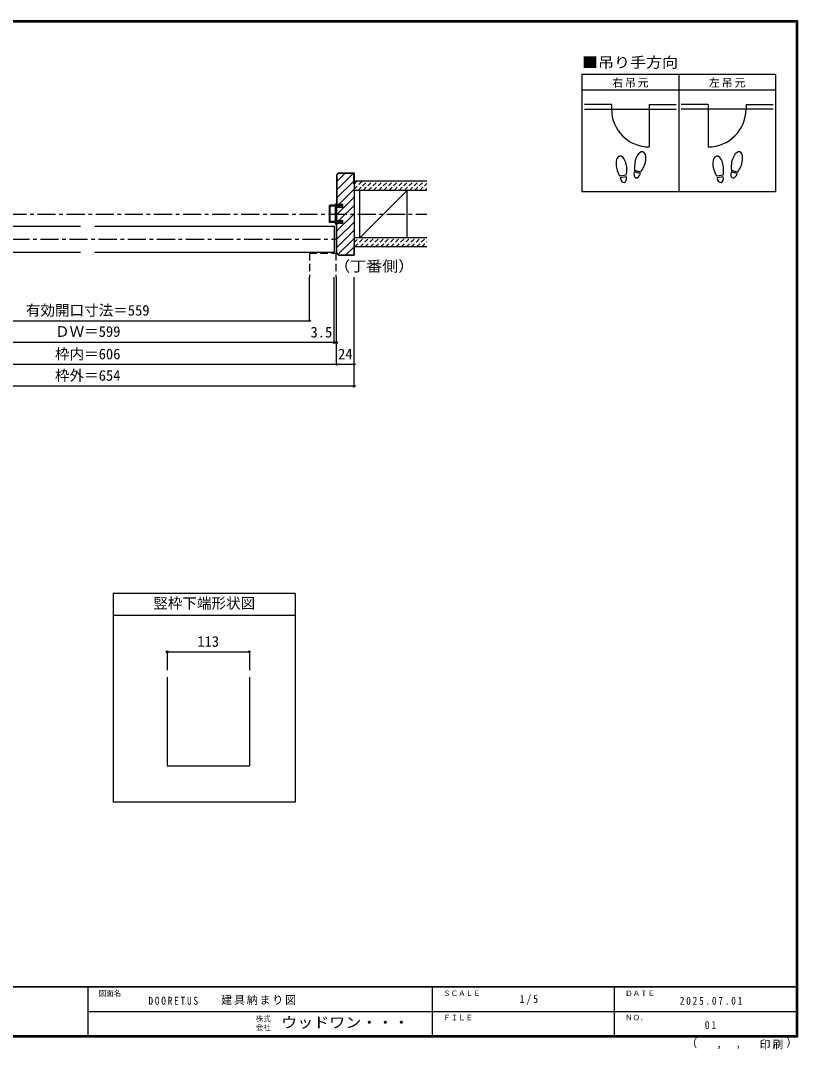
# Model space of a CAD drawing. Units: millimetres at full size, sheet at 1:5; details may follow other scales. Extents: x -973 to 977, y -718 to 696.
# Drawn here: x -91 to 977, y -718 to 696 of the extents above; entities that cross this region are included whole.
import ezdxf
from ezdxf.enums import TextEntityAlignment as Align

# ---------------------------------------------------------------- set-up
doc = ezdxf.new("R2010")
doc.units = ezdxf.units.MM
doc.header["$LTSCALE"] = 5
doc.header["$PDMODE"] = 32
doc.header["$PDSIZE"] = 2.5
for name, pattern in [('CHAIN1', [8, 5, -1, 1, -1]), ('DASHED1', [1.8, 1.2, -0.6]), ('DASHED2', [3, 2, -1])]:
    doc.linetypes.add(name, pattern=pattern)
for name, color, linetype in [('0-0_補助線', 7, 'Continuous'), ('0-1_通り芯', 4, 'CHAIN1'), ('0-3_仕上げ', 2, 'Continuous'), ('0-4_枠', 3, 'Continuous'), ('0-6_扉', 6, 'Continuous'), ('0-8_戸当り', 3, 'Continuous'), ('0-A_文字', 7, 'Continuous'), ('0-B_寸法', 4, 'Continuous'), ('0-C_ハッチ', 4, 'DASHED1'), ('F-0_補助線', 7, 'Continuous'), ('F-1_枠', 6, 'Continuous'), ('F-A_文字', 7, 'Continuous')]:
    doc.layers.add(name, color=color, linetype=linetype)
doc.styles.add('ＭＳ ゴシック', font='')
doc.styles.get('ＭＳ ゴシック').set_extended_font_data('MS Gothic')

# ---------------------------------------------------------------- blocks, each defined once
blk = doc.blocks.new('01')
at = {"layer": '0-0_補助線'}
for p, q in [((-14.5, 0.346), (-14.5, -0.449)), ((-14.3, 0.346), (-14.3, -0.449)), ((-12.045, -0.049), (-14.178, 0.444)), ((-12, 0.146), (-14.133, 0.639)), ((-11.475, 5.146), (-12.298, 4.504)), ((-12.175, 4.146), (-11.475, 4.146)), ((-12.045, -0.049), (-11.993, 0.145)), ((-11.475, 0.146), (-12, 0.146)), ((-11.475, 7.146), (-11.475, 5.146)), ((-11.475, 4.146), (-11.475, 0.146)), ((-10.68, 7.55), (-9.257, 6.508)), ((-9.375, 6.146), (-10.075, 6.146)), ((-10.075, 3.146), (-10.075, 6.146)), ((-10.075, 3.146), (-9.252, 2.504)), ((-9.375, 2.146), (-10.075, 2.146)), ((-10.075, 0.146), (-10.075, 2.146)), ((-10.075, 0.146), (10.075, 0.146)), ((10.075, 3.146), (9.252, 2.504)), ((10.68, 7.55), (9.257, 6.508)), ((9.375, 6.146), (10.075, 6.146)), ((9.375, 2.146), (10.075, 2.146)), ((10.075, 3.146), (10.075, 6.146)), ((10.075, 0.146), (10.075, 2.146)), ((11.475, 7.146), (11.475, 5.146)), ((11.475, 5.146), (12.298, 4.504)), ((12.175, 4.146), (11.475, 4.146)), ((11.475, 4.146), (11.475, 0.146)), ((11.475, 0.146), (12, 0.146)), ((12.045, -0.049), (11.993, 0.145)), ((12, 0.146), (14.133, 0.639)), ((12.045, -0.049), (14.178, 0.444)), ((14.3, 0.346), (14.3, -0.449)), ((14.5, 0.346), (14.5, -0.449)), ((-14.265, -0.741), (-12.235, -1.196)), ((-14.222, -0.546), (-12.191, -1.001)), ((-12, -1.488), (-12, -8.854)), ((-11.8, -1.488), (-11.8, -8.854)), ((-11, -9.654), (11, -9.654)), ((11, -9.854), (-11, -9.854)), ((-10.6, -1.554), (-10.6, -8.154)), ((-10.3, -1.254), (10.3, -1.254)), ((-10.3, -8.454), (10.3, -8.454)), ((10.6, -1.554), (10.6, -8.154)), ((11.8, -1.488), (11.8, -8.854)), ((12, -1.488), (12, -8.854)), ((14.222, -0.546), (12.191, -1.001)), ((14.265, -0.741), (12.235, -1.196))]:
    blk.add_line(p, q, dxfattribs=at)
for centre, radius, start, end in [((-14.2, 0.346), 0.3, 77.00048, 180), ((-14.2, 0.346), 0.1, 77.00048, 180), ((-12.175, 4.346), 0.2, 127.96957, 270), ((-10.975, 7.146), 0.5, 53.78053, 180), ((-9.375, 6.346), 0.2, 270, 53.78053), ((-9.375, 2.346), 0.2, 270, 52.03043), ((9.375, 6.346), 0.2, 126.21947, 270), ((9.375, 2.346), 0.2, 127.96957, 270), ((10.975, 7.146), 0.5, 0, 126.21947), ((12.175, 4.346), 0.2, 270, 52.03043), ((14.2, 0.346), 0.3, 0, 102.99952), ((14.2, 0.346), 0.1, 0, 102.99952), ((-14.2, -0.449), 0.3, 180, 257.3929), ((-14.2, -0.449), 0.1, 180, 257.3929), ((-12.3, -1.488), 0.3, 0, 76.0718), ((-12.3, -1.488), 0.5, 0, 76.0718), ((-11, -8.854), 1, 180, 270), ((-11, -8.854), 0.8, 180, 270), ((-10.3, -1.554), 0.3, 90, 180), ((-10.3, -8.154), 0.3, 180, 270), ((10.3, -1.554), 0.3, 0, 90), ((10.3, -8.154), 0.3, 270, 0), ((11, -8.854), 1, 270, 0), ((11, -8.854), 0.8, 270, 0), ((12.3, -1.488), 0.5, 103.9282, 180), ((12.3, -1.488), 0.3, 103.9282, 180), ((14.2, -0.449), 0.1, 282.6071, 0), ((14.2, -0.449), 0.3, 282.6071, 0)]:
    blk.add_arc(centre, radius, start, end, dxfattribs=at)

msp = doc.modelspace()

# ---------------------------------------------------------------- linework, layer by layer
at = {"layer": '0-1_通り芯'}
for p, q in [((-467.5, 430), (467.5, 430)), ((-343.5, 395.5), (343.5, 395.5))]:
    msp.add_line(p, q, dxfattribs=at)
at = {"layer": '0-3_仕上げ'}
for p, q in [((467.5, 475), (367.5, 475)), ((467.5, 462.5), (367.5, 462.5)), ((467.5, 397.5), (367.5, 397.5)), ((467.5, 385), (367.5, 385))]:
    msp.add_line(p, q, dxfattribs=at)
at = {"layer": '0-3_仕上げ', "color": 3}
for p, q in [((375.5, 397.5), (375.5, 462.5)), ((440.5, 397.5), (440.5, 462.5))]:
    msp.add_line(p, q, dxfattribs=at)
at = {"layer": '0-3_仕上げ', "color": 7}
msp.add_line((440.5, 462.5), (375.5, 397.5), dxfattribs=at)
at = {"layer": '0-4_枠'}
for p, q in [((346.328, 486.5), (343.5, 483.672)), ((343.5, 483.672), (343.5, 443.25)), ((346.536, 486), (344, 483.464)), ((344, 483.464), (344, 443.25)), ((346.328, 486.5), (367.5, 486.5)), ((346.536, 486), (367, 486)), ((367, 471.5), (367, 486)), ((367.5, 486.5), (367.5, 373.5)), ((367, 471.5), (367.5, 471.5)), ((343.5, 420.95), (343.5, 439.55)), ((343.5, 439.55), (352, 439.55)), ((344, 420.95), (344, 439.55)), ((343.5, 420.95), (352, 420.95)), ((343.5, 417.25), (352, 417.25)), ((343.5, 376.328), (343.5, 417.25)), ((344, 376.536), (344, 417.25)), ((352, 417.25), (352, 420.95)), ((367, 388.5), (367, 374)), ((367, 388.5), (367.5, 388.5)), ((346.328, 373.5), (343.5, 376.328)), ((346.536, 374), (344, 376.536)), ((346.328, 373.5), (367.5, 373.5)), ((346.536, 374), (367, 374)), ((36.653, -91.5), (36.653, -378.007)), ((286.653, -91.5), (36.653, -91.5)), ((286.653, -91.5), (286.653, -378.007)), ((286.653, -121.5), (36.653, -121.5)), ((110.653, -206.5), (110.653, -328.007)), ((223.653, -206.5), (223.653, -328.007)), ((110.653, -328.007), (223.653, -328.007)), ((286.653, -378.007), (36.653, -378.007))]:
    msp.add_line(p, q, dxfattribs=at)
at = {"layer": '0-4_枠', "color": 4}
msp.add_line((110.653, -171.5), (110.653, -196.5), dxfattribs=at)
at = {"layer": '0-4_枠'}
msp.add_lwpolyline([(352, 439.55), (352, 443.25), (343.5, 443.25)], dxfattribs=at)
at = {"layer": '0-4_枠', "color": 4}
msp.add_lwpolyline([(110.653, -171.5), (223.653, -171.5), (223.653, -196.5)], dxfattribs=at)
at = {"layer": '0-4_枠', "color": 7}
for p in [(110.653, -171.5), (223.653, -171.5)]:
    msp.add_point(p, dxfattribs=at)
at = {"layer": '0-6_扉'}
for p, q in [((-340, 413.5), (-8.5, 413.5)), ((11.5, 377.5), (340, 377.5))]:
    msp.add_line(p, q, dxfattribs=at)
for points in [[(-340, 413.5), (-340, 377.5), (-8.5, 377.5)], [(11.5, 413.5), (340, 413.5), (340, 377.5)]]:
    msp.add_lwpolyline(points, dxfattribs=at)
at = {"layer": '0-8_戸当り', "color": 2}
for p, q in [((721.239, 580.308), (684.139, 580.308)), ((721.239, 580.308), (721.239, 574.008)), ((773.039, 580.308), (810.139, 580.308)), ((773.039, 580.308), (773.039, 522.208)), ((854.239, 580.308), (817.139, 580.308)), ((854.239, 580.308), (854.239, 522.208)), ((906.039, 580.308), (943.139, 580.308)), ((906.039, 580.308), (906.039, 574.008)), ((684.139, 574.008), (810.139, 574.008)), ((943.139, 574.008), (817.139, 574.008))]:
    msp.add_line(p, q, dxfattribs=at)
at = {"layer": '0-8_戸当り'}
for p, q in [((741.457, 483.378), (732.811, 481.853)), ((741.822, 481.31), (733.175, 479.785)), ((760.924, 485.706), (752.444, 487.978)), ((761.468, 487.735), (752.987, 490.007)), ((874.457, 483.378), (865.811, 481.853)), ((874.822, 481.31), (866.175, 479.785)), ((893.924, 485.706), (885.444, 487.978)), ((894.468, 487.735), (885.987, 490.007))]:
    msp.add_line(p, q, dxfattribs=at)
at = {"layer": '0-8_戸当り', "color": 2}
for centre, start, end in [((773.039, 574.008), 180, 270), ((854.239, 574.008), 270, 0)]:
    msp.add_arc(centre, 51.8, start, end, dxfattribs=at)
at = {"layer": '0-8_戸当り'}
for centre, major_axis, ratio, start_param, end_param in [((734.795, 495.877), (-2.445, 13.867), 0.5, 4.34059143, 8.22577918), ((760.713, 501.878), (3.644, 13.601), 0.5, 4.34059143, 8.22577918), ((867.795, 495.877), (-2.445, 13.867), 0.5, 4.34059143, 8.22577918), ((893.713, 501.878), (3.644, 13.601), 0.5, 4.34059143, 8.22577918), ((760.609, 501.489), (4.416, 16.48), 0.4, 1.85063327, 2.44287679), ((760.609, 501.489), (4.416, 16.48), 0.4, 3.84030852, 4.43255203), ((893.609, 501.489), (4.416, 16.48), 0.4, 1.85063327, 2.44287679), ((893.609, 501.489), (4.416, 16.48), 0.4, 3.84030852, 4.43255203), ((734.865, 495.481), (-2.963, 16.802), 0.4, 1.85063327, 2.44287679), ((737.498, 480.548), (-1.27, 7.205), 0.6, 1.57079633, 4.71238898), ((734.865, 495.481), (-2.963, 16.802), 0.4, 3.84030852, 4.43255203), ((756.684, 486.842), (1.894, 7.067), 0.6, 1.57079633, 4.71238898), ((867.865, 495.481), (-2.963, 16.802), 0.4, 1.85063327, 2.44287679), ((870.498, 480.548), (-1.27, 7.205), 0.6, 1.57079633, 4.71238898), ((867.865, 495.481), (-2.963, 16.802), 0.4, 3.84030852, 4.43255203), ((889.684, 486.842), (1.894, 7.067), 0.6, 1.57079633, 4.71238898)]:
    msp.add_ellipse(centre, major_axis=major_axis, ratio=ratio, start_param=start_param, end_param=end_param, dxfattribs=at)
at = {"layer": '0-A_文字', "color": 3}
for p, q in [((680.639, 621.667), (680.639, 460.667)), ((946.639, 621.667), (680.639, 621.667)), ((813.639, 621.667), (813.639, 460.667)), ((680.639, 600.667), (946.639, 600.667))]:
    msp.add_line(p, q, dxfattribs=at)
msp.add_lwpolyline([(946.639, 621.667), (946.639, 460.667), (680.639, 460.667)], dxfattribs=at)
at = {"layer": '0-B_寸法', "color": 6, "linetype": 'DASHED2'}
for p, q in [((306.4, 376.4), (342.4, 376.4)), ((306.4, 376.4), (306.4, 343.5)), ((342.4, 376.4), (342.4, 343.5))]:
    msp.add_line(p, q, dxfattribs=at)
at = {"layer": '0-B_寸法'}
for p, q in [((340, 253.5), (340, 343.157)), ((343.5, 223.5), (343.5, 343.157)), ((367.5, 193.5), (367.5, 343.157)), ((343.5, 253.5), (-343.5, 253.5)), ((367.5, 223.5), (-367.5, 223.5)), ((367.5, 193.5), (-367.5, 193.5))]:
    msp.add_line(p, q, dxfattribs=at)
msp.add_lwpolyline([(-333.5, 283.5), (306.4, 283.5), (306.4, 343.5)], dxfattribs=at)
at = {"layer": '0-B_寸法', "color": 7}
for p in [(306.4, 283.5), (340, 253.5), (343.5, 253.5), (343.5, 223.5), (367.5, 223.5), (367.5, 193.5)]:
    msp.add_point(p, dxfattribs=at)
at = {"layer": '0-C_ハッチ', "linetype": 'Continuous'}
for p, q in [((344, 463.412), (366.588, 486)), ((355.275, 486), (344, 474.725)), ((367, 475.098), (344, 452.098)), ((367.5, 452.97), (344, 429.47)), ((367.5, 464.284), (346.466, 443.25)), ((367.5, 441.657), (346.793, 420.95)), ((367.5, 430.343), (344, 406.843)), ((367.5, 419.029), (344, 395.529)), ((367.5, 407.716), (344, 384.216)), ((367.5, 396.402), (345.817, 374.719)), ((367, 384.588), (356.412, 374))]:
    msp.add_line(p, q, dxfattribs=at)
at = {"layer": '0-C_ハッチ'}
for p, q in [((367.5, 471.172), (371.328, 475)), ((367.5, 464.101), (378.399, 475)), ((372.97, 462.5), (385.47, 475)), ((380.041, 462.5), (392.541, 475)), ((387.112, 462.5), (399.612, 475)), ((394.183, 462.5), (406.683, 475)), ((401.255, 462.5), (413.755, 475)), ((408.326, 462.5), (420.826, 475)), ((415.397, 462.5), (427.897, 475)), ((422.468, 462.5), (434.968, 475)), ((429.539, 462.5), (442.039, 475)), ((436.61, 462.5), (449.11, 475)), ((443.681, 462.5), (456.181, 475)), ((450.752, 462.5), (463.252, 475)), ((457.823, 462.5), (467.5, 472.177)), ((464.894, 462.5), (467.5, 465.106)), ((367.5, 390.964), (374.036, 397.5)), ((368.607, 385), (381.107, 397.5)), ((375.678, 385), (388.178, 397.5)), ((382.749, 385), (395.249, 397.5)), ((389.821, 385), (402.321, 397.5)), ((396.892, 385), (409.392, 397.5)), ((403.963, 385), (416.463, 397.5)), ((411.034, 385), (423.534, 397.5)), ((418.105, 385), (430.605, 397.5)), ((425.176, 385), (437.676, 397.5)), ((432.247, 385), (444.747, 397.5)), ((439.318, 385), (451.818, 397.5)), ((446.389, 385), (458.889, 397.5)), ((453.46, 385), (465.96, 397.5)), ((460.531, 385), (467.5, 391.969))]:
    msp.add_line(p, q, dxfattribs=at)
at = {"layer": 'F-1_枠'}
for p, q in [((-973.347, 695.833), (976.653, 695.833)), ((-973.347, 695), (976.653, 695)), ((-973.347, 694.167), (976.653, 694.167)), ((974.986, 695.833), (974.986, -700.833)), ((975.82, 695.833), (975.82, -700.833)), ((976.653, 695.833), (976.653, -700.833)), ((976.653, -631.667), (-973.347, -631.667)), ((976.653, -632.5), (-973.347, -632.5)), ((1.653, -632.5), (1.653, -699.167)), ((474.986, -632.5), (474.986, -699.167)), ((724.986, -632.5), (724.986, -699.167)), ((1.653, -665.833), (974.986, -665.834)), ((976.653, -699.167), (-973.347, -699.167)), ((976.653, -700), (-973.347, -700)), ((976.653, -700.833), (-973.347, -700.833))]:
    msp.add_line(p, q, dxfattribs=at)

# ---------------------------------------------------------------- block references
at = {"layer": '0-0_補助線', "xscale": -1, "rotation": 270}
msp.add_blockref('01', (343.354, 430.25), dxfattribs=at)

# ---------------------------------------------------------------- texts
at = {"layer": '0-4_枠', "color": 7, "style": 'ＭＳ ゴシック'}
for s, p in [('竪枠下端形状図', (91.653, -116.5)), ('113', (152.153, -169))]:
    msp.add_text(s, height=14.66, dxfattribs=at).set_placement(p, align=Align.BOTTOM_LEFT)
at = {"layer": '0-A_文字', "style": 'ＭＳ ゴシック', "width": 1.1}
for s, p in [('■吊り手方向', (680.639, 626.667)), ('（丁番側）', (340.182, 346.605))]:
    msp.add_text(s, height=14.66, dxfattribs=at).set_placement(p, align=Align.BOTTOM_LEFT)
at = {"layer": '0-A_文字', "char_height": 11, "attachment_point": 7, "style": 'ＭＳ ゴシック'}
for s, insert in [('\\T1.17;右吊元', (722.139, 603.667)), ('\\T1.17;左吊元', (855.139, 603.667))]:
    msp.add_mtext(s, dxfattribs=dict(at, insert=insert))
at = {"layer": '0-B_寸法', "color": 7, "style": 'ＭＳ ゴシック'}
for s, p in [('有効開口寸法＝559', (-83.347, 286)), ('ＤＷ＝599', (-43.347, 256.874)), ('3.5', (307.63, 256)), ('枠内＝606', (-43.347, 226)), ('24', (345.5, 226)), ('枠外＝654', (-43.347, 196.544))]:
    msp.add_text(s, height=14.66, dxfattribs=at).set_placement(p, align=Align.BOTTOM_LEFT)
at = {"layer": 'F-0_補助線', "char_height": 11, "attachment_point": 7, "style": 'ＭＳ ゴシック'}
for s, insert in [('\\T1.39;\\W0.85;DOORETUS', (84.986, -656.667)), ('\\T1.17;建具納まり図', (184.986, -656.667))]:
    msp.add_mtext(s, dxfattribs=dict(at, insert=insert))
at = {"layer": 'F-A_文字', "style": 'ＭＳ ゴシック'}
for s, height, p in [('図面名', 7.331, (16.653, -646.667)), ('ＳＣＡＬＥ', 7.331, (489.986, -646.667)), ('ＤＡＴＥ', 7.331, (739.986, -646.667)), ('株式', 7.331, (232.486, -681.5)), ('ＦＩＬＥ', 7.331, (489.986, -680)), ('ＮＯ．', 7.331, (739.986, -680.001)), ('会社', 7.331, (232.486, -693.5)), ('（', 11, (823.992, -718.052)), ('）', 11, (961.387, -717.355)), (',', 11, (865.199, -718.052)), (',', 11, (891.686, -717.588))]:
    msp.add_text(s, height=height, dxfattribs=at).set_placement(p, align=Align.BOTTOM_LEFT)
at = {"layer": 'F-A_文字', "style": 'ＭＳ ゴシック', "width": 1.1}
msp.add_text('ウッドワン・・・', height=14.66, dxfattribs=at).set_placement((267.486, -692.5), align=Align.BOTTOM_LEFT)
at = {"layer": 'F-A_文字', "char_height": 11, "attachment_point": 7, "style": 'ＭＳ ゴシック'}
for s, insert in [('\\T1.38;\\W0.9;1/5', (594.986, -656.667)), ('\\T1.39;\\W0.85;2025.07.01', (814.986, -656.667)), ('\\T1.36;\\W0.9;01', (849.361, -690.001)), ('\\T1.17;印刷', (924.678, -717.82))]:
    msp.add_mtext(s, dxfattribs=dict(at, insert=insert))

doc.saveas('drawing.dxf')
